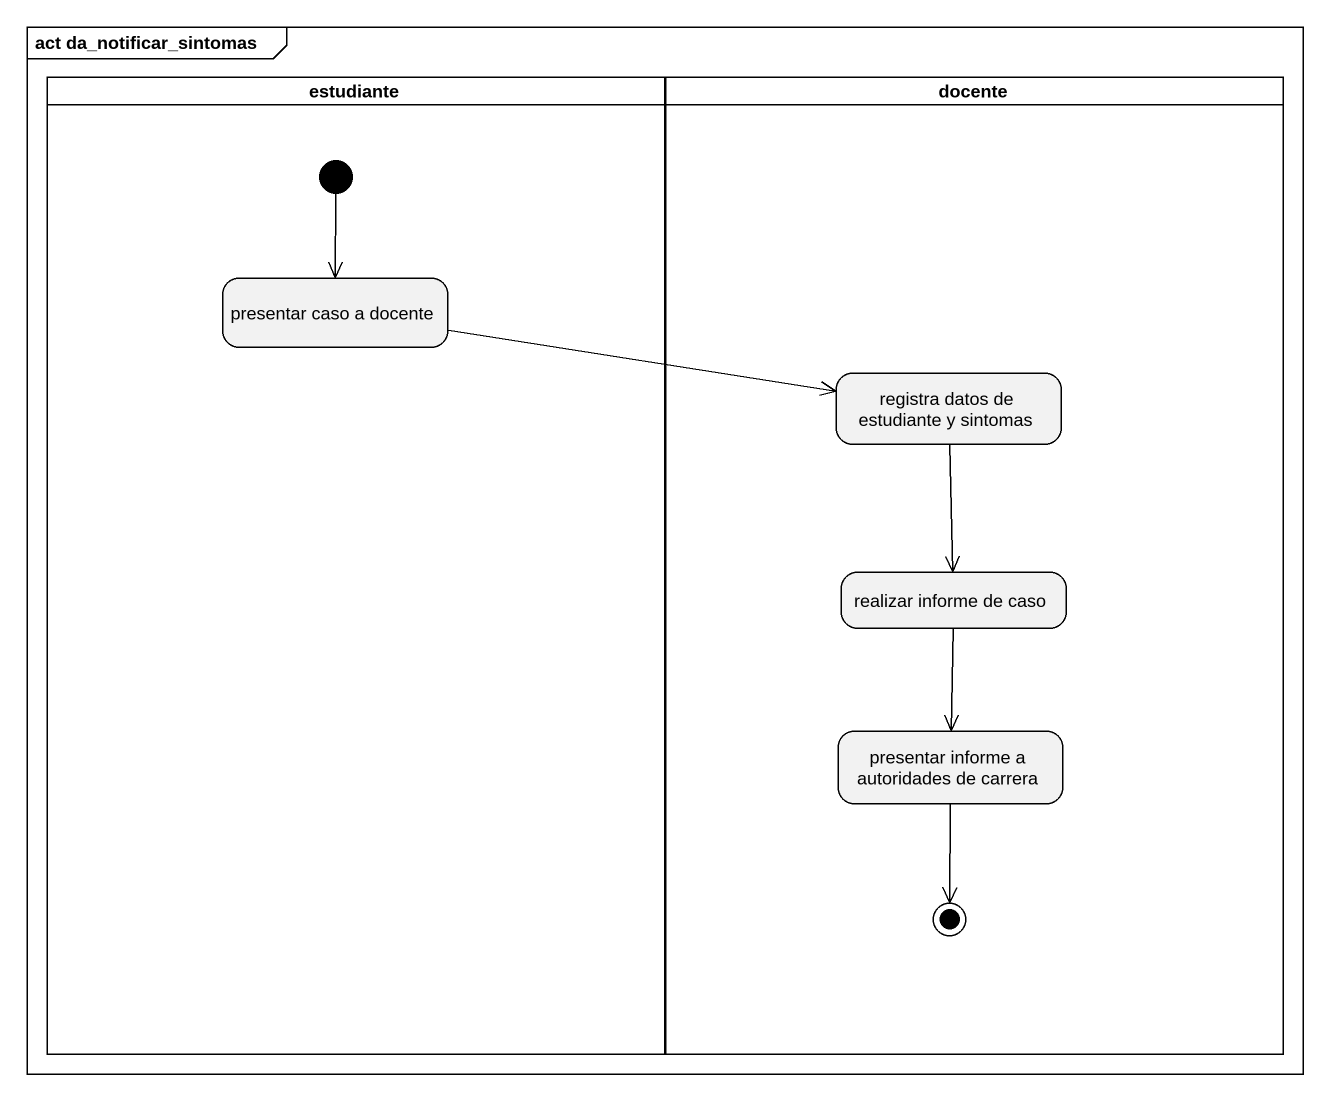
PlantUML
@startuml
mainframe act da_notificar_sintomas
hide empty description
state estudiante <<partition>> {
  state "presentar caso a docente" as presentar_caso_a_docente
  [*] --> presentar_caso_a_docente
}
state docente <<partition>> {
  state "registra datos de estudiante y sintomas" as registra_datos_de
  state "realizar informe de caso" as realizar_informe_de_caso
  state "presentar informe a autoridades de carrera" as presentar_informe_a
  presentar_informe_a --> [*]
}
presentar_caso_a_docente -right-> registra_datos_de
registra_datos_de --> realizar_informe_de_caso
realizar_informe_de_caso --> presentar_informe_a
@enduml
